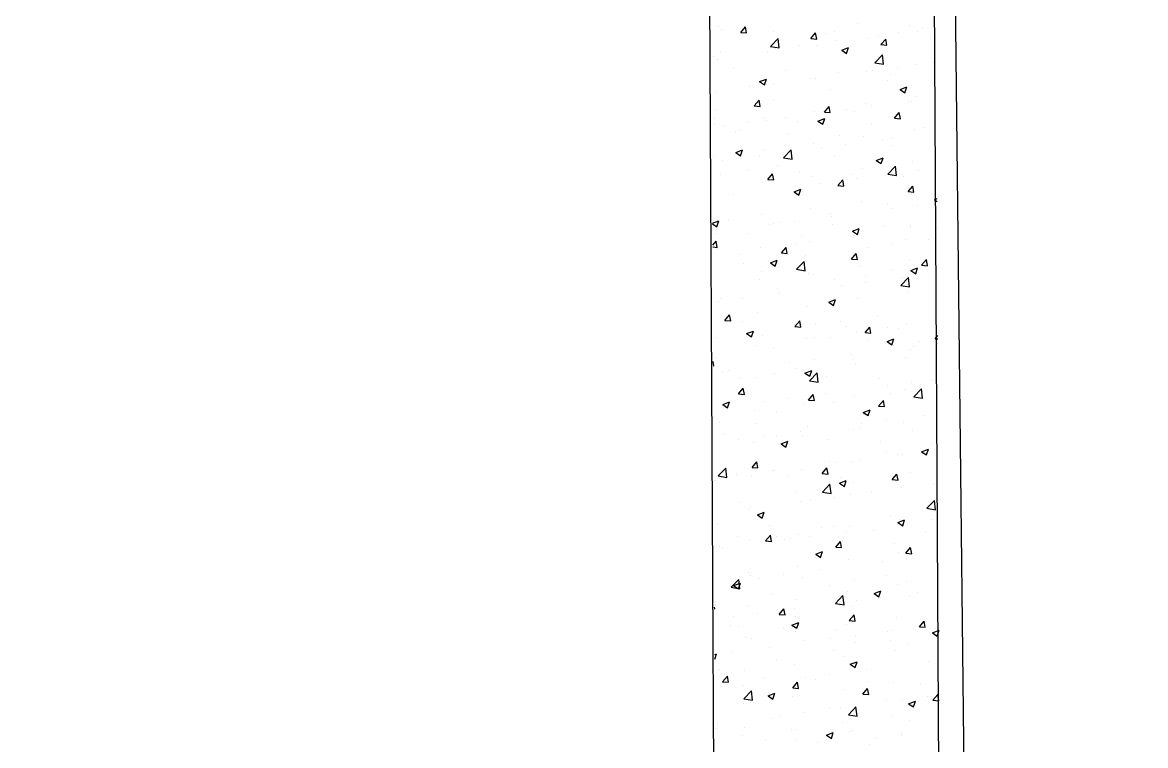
# Model space of a CAD drawing. Header units: millimetres. Extents: x 331487 to 517269, y 198509 to 399936.
# Drawn here: x 448285 to 449434, y 315819 to 316558 of the extents above; entities that cross this region are included whole.
import ezdxf

# ---------------------------------------------------------------- set-up
doc = ezdxf.new("R2010")
doc.units = ezdxf.units.MM
doc.header["$MEASUREMENT"] = 0
doc.layers.add('9th_plot boundry', color=1, linetype='Continuous')
doc.layers.add('COLUMN', color=6, linetype='Continuous')

msp = doc.modelspace()

# ---------------------------------------------------------------- linework, layer by layer
at = {"layer": '9th_plot boundry'}
msp.add_line((449434.4, 299006.3), (448946.6, 343103.6), dxfattribs=at)
msp.add_lwpolyline([(448946.6, 343103.6), (414422.2, 340817.1, 0.386106), (408845.6, 334960.7), (408845.6, 299960.7), (449434.4, 299006.3)], format="xyb", close=True, dxfattribs=at)
at = {"layer": 'COLUMN'}
for p, q in [((448972.9, 319477.3), (449064.3, 302244.5)), ((449202.9, 319478.5), (449294.4, 302239))]:
    msp.add_line(p, q, dxfattribs=at)
at = {"layer": 'COLUMN', "color": 2, "linetype": 'Continuous'}
for p, q in [((449139.7, 316557.9), (449139.7, 316557.9)), ((449193, 316555.6), (449193, 316555.6)), ((448997.3, 316554.2), (448997.3, 316554.2)), ((449000.6, 316551.2), (449000.6, 316551.2)), ((449020.2, 316548.3), (449025.1, 316554.1)), ((449020.2, 316548.3), (449026.2, 316547.8)), ((449026.2, 316547.8), (449025.1, 316554.1)), ((449054, 316548.9), (449054, 316548.9)), ((449092, 316542.1), (449096.8, 316547.8)), ((449097.9, 316541.5), (449096.8, 316547.8)), ((449107.4, 316546.7), (449107.4, 316546.7)), ((449116.3, 316549.1), (449116.3, 316549.1)), ((449160.7, 316544.4), (449160.7, 316544.4)), ((449181.3, 316548.6), (449181.3, 316548.6)), ((449201.2, 316548.9), (449201.2, 316548.9)), ((449206.4, 316551.9), (449206.4, 316551.9)), ((449050.7, 316533.8), (449058.5, 316541.9)), ((449050.7, 316533.8), (449059.6, 316532.5)), ((449055.3, 316532), (449055.3, 316532)), ((449058, 316539.1), (449058, 316539.1)), ((449059.6, 316532.5), (449058.5, 316541.9)), ((449080.3, 316535.3), (449080.3, 316535.3)), ((449092, 316542.1), (449097.9, 316541.5)), ((449097.9, 316534.4), (449097.9, 316534.4)), ((449118.2, 316540.3), (449118.2, 316540.3)), ((449123.5, 316530.2), (449130.5, 316532.8)), ((449128.4, 316526.8), (449130.5, 316532.8)), ((449149.9, 316541.9), (449149.9, 316541.9)), ((449163.7, 316535.8), (449168.5, 316541.5)), ((449163.7, 316535.8), (449169.7, 316535.3)), ((449169.7, 316535.3), (449168.5, 316541.5)), ((449214.1, 316542.2), (449214.1, 316542.2)), ((448992.1, 316523.7), (448992.1, 316523.7)), ((448996.1, 316521), (448996.1, 316521)), ((448999.7, 316529.1), (448999.7, 316529.1)), ((449047.4, 316528), (449047.4, 316528)), ((449123.5, 316530.2), (449128.5, 316526.8)), ((449157.4, 316517.3), (449165.2, 316525.4)), ((449166.3, 316515.9), (449165.2, 316525.4)), ((449013, 316511.5), (449013, 316511.5)), ((449066.4, 316509.3), (449066.4, 316509.3)), ((449148.7, 316508.6), (449148.7, 316508.6)), ((449155, 316509.1), (449155, 316509.1)), ((449157.4, 316517.3), (449166.3, 316515.9)), ((449180.1, 316512.4), (449180.1, 316512.4)), ((449200, 316515.7), (449200, 316515.7)), ((449217.9, 316517.4), (449217.9, 316517.4)), ((449039.5, 316497.9), (449046.5, 316500.6)), ((449039.5, 316497.9), (449044.4, 316494.6)), ((449044.4, 316494.5), (449046.5, 316500.6)), ((449091.9, 316500.8), (449091.9, 316500.8)), ((449096.7, 316501.1), (449096.7, 316501.1)), ((449119.8, 316507), (449119.8, 316507)), ((449170.5, 316499.5), (449170.5, 316499.5)), ((449173.1, 316504.8), (449173.1, 316504.8)), ((448994.9, 316487.7), (448994.9, 316487.7)), ((449029, 316492.5), (449029, 316492.5)), ((449046.2, 316494.7), (449046.2, 316494.7)), ((449054, 316495.8), (449054, 316495.8)), ((449112.2, 316489.5), (449112.2, 316489.5)), ((449183.2, 316489.9), (449190.2, 316492.6)), ((449183.2, 316489.9), (449188.1, 316486.5)), ((449188.1, 316486.5), (449190.2, 316492.6)), ((449034.1, 316473.1), (449038.9, 316478.9)), ((449040.1, 316472.6), (449038.9, 316478.9)), ((449053.9, 316479.4), (449053.9, 316479.4)), ((449147.4, 316475.3), (449147.4, 316475.3)), ((449191.6, 316478), (449191.6, 316478)), ((449194.5, 316477.5), (449194.5, 316477.5)), ((449198.8, 316482.4), (449198.8, 316482.4)), ((448995.6, 316469.4), (448995.6, 316469.4)), ((449034.1, 316473.1), (449040.1, 316472.6)), ((449095.5, 316467.8), (449095.5, 316467.8)), ((449105.8, 316466.8), (449110.7, 316472.6)), ((449105.8, 316466.8), (449111.8, 316466.3)), ((449111.8, 316466.3), (449110.7, 316472.6)), ((449128.7, 316469.7), (449128.7, 316469.7)), ((449136.2, 316467.5), (449136.2, 316467.5)), ((449153.8, 316473), (449153.8, 316473)), ((449177.6, 316460.6), (449182.4, 316466.3)), ((449183.5, 316460), (449182.4, 316466.3)), ((448993.5, 316460.4), (448993.5, 316460.4)), ((448993.6, 316454.4), (448993.6, 316454.4)), ((449002.7, 316453.1), (449002.7, 316453.1)), ((449027.7, 316456.4), (449027.7, 316456.4)), ((449045, 316461.4), (449045, 316461.4)), ((449046.9, 316458.2), (449046.9, 316458.2)), ((449065.6, 316461.4), (449065.6, 316461.4)), ((449077.8, 316457.5), (449077.8, 316457.5)), ((449099.1, 316457.6), (449106.1, 316460.3)), ((449099.1, 316457.6), (449104.1, 316454.3)), ((449100.3, 316455.9), (449100.3, 316455.9)), ((449104.1, 316454.3), (449106.1, 316460.3)), ((449153.7, 316453.7), (449153.7, 316453.7)), ((449177.6, 316460.6), (449183.5, 316460)), ((449207.1, 316451.4), (449207.1, 316451.4)), ((449014.6, 316447), (449014.6, 316447)), ((449019.5, 316447.5), (449019.5, 316447.5)), ((449068, 316444.7), (449068, 316444.7)), ((449121.4, 316442.5), (449121.4, 316442.5)), ((449146.2, 316442), (449146.2, 316442)), ((449174.8, 316440.2), (449174.8, 316440.2)), ((449197.6, 316449.1), (449197.6, 316449.1)), ((449015.1, 316425.4), (449022.1, 316428.1)), ((449020.1, 316422), (449022.1, 316428.1)), ((449043.8, 316428.1), (449043.8, 316428.1)), ((449094.3, 316434.5), (449094.3, 316434.5)), ((449102.4, 316430.2), (449102.4, 316430.2)), ((449127.5, 316433.5), (449127.5, 316433.5)), ((449165.3, 316438.5), (449165.3, 316438.5)), ((449174.4, 316432.5), (449174.4, 316432.5)), ((448992.4, 316421.1), (448992.4, 316421.1)), ((449001.4, 316416.9), (449001.4, 316416.9)), ((449015.1, 316425.4), (449020.1, 316422)), ((449039.3, 316421.9), (449039.3, 316421.9)), ((449064, 316419.9), (449071.8, 316428)), ((449064, 316419.9), (449072.9, 316418.5)), ((449072.9, 316418.5), (449071.8, 316428)), ((449116, 316422.5), (449116, 316422.5)), ((449158.8, 316417.4), (449165.8, 316420.1)), ((449158.8, 316417.4), (449163.8, 316414)), ((449163.8, 316414), (449165.8, 316420.1)), ((449027, 316407.3), (449027, 316407.3)), ((449057.7, 316412.5), (449057.7, 316412.5)), ((449080.4, 316405.1), (449080.4, 316405.1)), ((449145, 316408.7), (449145, 316408.7)), ((449170.7, 316403.3), (449178.5, 316411.4)), ((449179.6, 316401.9), (449178.5, 316411.4)), ((449196.3, 316415.8), (449196.3, 316415.8)), ((449202.2, 316407.4), (449202.2, 316407.4)), ((448999.4, 316402.5), (448999.4, 316402.5)), ((449042.6, 316394.8), (449042.6, 316394.8)), ((449048, 316397.9), (449052.8, 316403.6)), ((449048, 316397.9), (449054, 316397.4)), ((449054, 316397.4), (449052.8, 316403.6)), ((449093.1, 316401.2), (449093.1, 316401.2)), ((449101.2, 316394.1), (449101.2, 316394.1)), ((449119.7, 316391.6), (449124.5, 316397.4)), ((449125.7, 316391.1), (449124.5, 316397.4)), ((449133.8, 316402.8), (449133.8, 316402.8)), ((449139, 316399.1), (449139, 316399.1)), ((449170.7, 316403.3), (449179.6, 316401.9)), ((449187.2, 316400.6), (449187.2, 316400.6)), ((449013, 316382.5), (449013, 316382.5)), ((449074.8, 316385.1), (449081.8, 316387.8)), ((449074.8, 316385.1), (449079.8, 316381.8)), ((449076.1, 316390.8), (449076.1, 316390.8)), ((449079.8, 316381.8), (449081.8, 316387.8)), ((449119.7, 316391.6), (449125.7, 316391.1)), ((449191.4, 316385.4), (449196.3, 316391.1)), ((449191.4, 316385.4), (449197.4, 316384.8)), ((449195.1, 316382.5), (449195.1, 316382.5)), ((449197.4, 316384.8), (449196.3, 316391.1)), ((449143.8, 316375.5), (449143.8, 316375.5)), ((449170.2, 316372.8), (449170.2, 316372.8)), ((449200.9, 316371.3), (449200.9, 316371.3)), ((449218.5, 316377.1), (449221.3, 316378.2)), ((449218.5, 316377.1), (449221.3, 316375.3)), ((449041.3, 316361.6), (449041.3, 316361.6)), ((449091.9, 316368), (449091.9, 316368)), ((449111.9, 316362.8), (449111.9, 316362.8)), ((449112.7, 316359.6), (449112.7, 316359.6)), ((449175.9, 316368), (449175.9, 316368)), ((448991.4, 316353.1), (448997.8, 316355.6)), ((448991.4, 316352.5), (448995.8, 316349.5)), ((448995.8, 316349.5), (448997.8, 316355.6)), ((449007.5, 316356.2), (449007.5, 316356.2)), ((449049.8, 316351.4), (449049.8, 316351.4)), ((449053.6, 316352.8), (449053.6, 316352.8)), ((449060.9, 316354), (449060.9, 316354)), ((449074.8, 316354.7), (449074.8, 316354.7)), ((449114.3, 316351.7), (449114.3, 316351.7)), ((449167.7, 316349.5), (449167.7, 316349.5)), ((449193.9, 316349.2), (449193.9, 316349.2)), ((449194.2, 316350.9), (449194.2, 316350.9)), ((448995.3, 316342.8), (448995.3, 316342.8)), ((449028.6, 316342.8), (449028.6, 316342.8)), ((449082, 316340.6), (449082, 316340.6)), ((449134.5, 316344.9), (449141.5, 316347.6)), ((449134.5, 316344.9), (449139.5, 316341.5)), ((449135.4, 316338.3), (449135.4, 316338.3)), ((449135.9, 316340.9), (449135.9, 316340.9)), ((449139.5, 316341.5), (449141.5, 316347.6)), ((449142.6, 316342.2), (449142.6, 316342.2)), ((449212.5, 316336.8), (449212.5, 316336.8)), ((449221.1, 316347.2), (449221.1, 316347.2)), ((448991.5, 316330.6), (448995, 316334.7)), ((448991.5, 316328.8), (448996.1, 316328.4)), ((448996.1, 316328.4), (448995, 316334.7)), ((449040.1, 316328.3), (449040.1, 316328.3)), ((449061.9, 316322.7), (449066.7, 316328.4)), ((449067.8, 316322.2), (449066.7, 316328.4)), ((449077.5, 316330.9), (449077.5, 316330.9)), ((449090.6, 316334.7), (449090.6, 316334.7)), ((449149.6, 316328.5), (449149.6, 316328.5)), ((449174.6, 316331.8), (449174.6, 316331.8)), ((449188.8, 316336), (449188.8, 316336)), ((449019.2, 316320.9), (449019.2, 316320.9)), ((449048.5, 316315.2), (449048.5, 316315.2)), ((449050.5, 316312.6), (449057.5, 316315.3)), ((449055.5, 316309.3), (449057.5, 316315.3)), ((449061.9, 316322.7), (449067.8, 316322.2)), ((449077.2, 316305.9), (449085, 316314)), ((449086.1, 316304.5), (449085, 316314)), ((449086.4, 316320.2), (449086.4, 316320.2)), ((449133.6, 316316.4), (449138.4, 316322.2)), ((449133.6, 316316.4), (449139.6, 316315.9)), ((449139.6, 316315.9), (449138.4, 316322.1)), ((449192.7, 316315.9), (449192.7, 316315.9)), ((449205.3, 316310.1), (449210.1, 316315.9)), ((449211.3, 316309.6), (449210.1, 316315.9)), ((449023.5, 316311.9), (449023.5, 316311.9)), ((449041, 316303.2), (449041, 316303.2)), ((449050.5, 316312.6), (449055.5, 316309.3)), ((449077.2, 316305.9), (449086.1, 316304.5)), ((449141.4, 316308.9), (449141.4, 316308.9)), ((449174.1, 316305.9), (449174.1, 316305.9)), ((449194.2, 316304.6), (449201.2, 316307.3)), ((449194.2, 316304.6), (449199.2, 316301.3)), ((449199.2, 316301.2), (449201.2, 316307.3)), ((449205.3, 316310.1), (449211.3, 316309.6)), ((449038.9, 316295), (449038.9, 316295)), ((449089.4, 316301.4), (449089.4, 316301.4)), ((449094.4, 316300.9), (449094.4, 316300.9)), ((449115.7, 316295.9), (449115.7, 316295.9)), ((449147.8, 316298.6), (449147.8, 316298.6)), ((449148.3, 316292.4), (449148.3, 316292.4)), ((449184, 316289.3), (449191.7, 316297.5)), ((449186.2, 316297.4), (449186.2, 316297.4)), ((449192.8, 316288), (449191.7, 316297.5)), ((449201.2, 316296.4), (449201.2, 316296.4)), ((449057.4, 316285.9), (449057.4, 316285.9)), ((449060.1, 316280.8), (449060.1, 316280.8)), ((449123.3, 316289.1), (449123.3, 316289.1)), ((449184, 316289.3), (449192.8, 316288)), ((449191.5, 316282.6), (449191.5, 316282.6)), ((448997.2, 316272.5), (448997.2, 316272.5)), ((448999.1, 316275.8), (448999.1, 316275.8)), ((449022.2, 316275.8), (449022.2, 316275.8)), ((449088.2, 316268.1), (449088.2, 316268.1)), ((449110.2, 316272.4), (449117.2, 316275)), ((449110.2, 316272.4), (449115.1, 316269)), ((449115.1, 316269), (449117.2, 316275)), ((449140.1, 316275.6), (449140.1, 316275.6)), ((449004, 316253.7), (449008.8, 316259.5)), ((449010, 316253.2), (449008.8, 316259.5)), ((449037.7, 316261.7), (449037.7, 316261.7)), ((449159.9, 316257.9), (449159.9, 316257.9)), ((449004, 316253.7), (449010, 316253.2)), ((449021.6, 316252.1), (449021.6, 316252.1)), ((449074.9, 316249.8), (449074.9, 316249.8)), ((449075.7, 316247.5), (449080.6, 316253.2)), ((449075.7, 316247.5), (449081.7, 316246.9)), ((449081.7, 316246.9), (449080.6, 316253.2)), ((449097, 316249.6), (449097, 316249.6)), ((449122, 316252.9), (449122, 316252.9)), ((449128.3, 316247.5), (449128.3, 316247.5)), ((449147.5, 316241.2), (449152.3, 316246.9)), ((449153.4, 316240.7), (449152.3, 316246.9)), ((449169.9, 316246.2), (449169.9, 316246.2)), ((449181.7, 316245.3), (449181.7, 316245.3)), ((449190.3, 316249.3), (449190.3, 316249.3)), ((448995.9, 316236.3), (448995.9, 316236.3)), ((449026.2, 316240.1), (449033.2, 316242.8)), ((449026.2, 316240.1), (449031.1, 316236.7)), ((449031.1, 316236.7), (449033.2, 316242.8)), ((449033.8, 316241.3), (449033.8, 316241.3)), ((449042.6, 316238.6), (449042.6, 316238.6)), ((449087, 316234.8), (449087, 316234.8)), ((449096, 316236.4), (449096, 316236.4)), ((449111.6, 316236.2), (449111.6, 316236.2)), ((449138.9, 316242.3), (449138.9, 316242.3)), ((449147.5, 316241.2), (449153.4, 316240.7)), ((449149.4, 316234.1), (449149.4, 316234.1)), ((449169.9, 316232.1), (449176.9, 316234.8)), ((449174.8, 316228.7), (449176.9, 316234.8)), ((449219.2, 316234.9), (449222, 316238.3)), ((449219.2, 316234.9), (449222, 316234.7)), ((449036.5, 316228.4), (449036.5, 316228.4)), ((449053.3, 316226.2), (449053.3, 316226.2)), ((449169.9, 316232.1), (449174.8, 316228.7)), ((449193.9, 316224.3), (449193.9, 316224.3)), ((449196.7, 316226.8), (449196.7, 316226.8)), ((449202.8, 316231.9), (449202.8, 316231.9)), ((449221.7, 316230.1), (449221.7, 316230.1)), ((448992.7, 316207.1), (448992.1, 316211.6)), ((448995, 316216.2), (448995, 316216.2)), ((449070.6, 316210.2), (449070.6, 316210.2)), ((449095.7, 316213.5), (449095.7, 316213.5)), ((449133.6, 316218.5), (449133.6, 316218.5)), ((449135.6, 316214.2), (449135.6, 316214.2)), ((449189.1, 316216), (449189.1, 316216)), ((448992.2, 316207.2), (448992.7, 316207.1)), ((449001.7, 316201.2), (449001.7, 316201.2)), ((449007.5, 316201.9), (449007.5, 316201.9)), ((449055, 316199), (449055, 316199)), ((449077.3, 316204.2), (449077.3, 316204.2)), ((449085.8, 316199.8), (449092.8, 316202.5)), ((449085.8, 316201.5), (449085.8, 316201.5)), ((449085.8, 316199.8), (449090.8, 316196.5)), ((449090.5, 316191.9), (449098.3, 316200.1)), ((449090.8, 316196.5), (449092.8, 316202.5)), ((449099.4, 316190.6), (449098.3, 316200.1)), ((449137.7, 316209), (449137.7, 316209)), ((449018.9, 316194.2), (449018.9, 316194.2)), ((449035.3, 316195.1), (449035.3, 316195.1)), ((449090.5, 316191.9), (449099.4, 316190.6)), ((449108.4, 316196.7), (449108.4, 316196.7)), ((449161.8, 316194.5), (449161.8, 316194.5)), ((449170.4, 316187.3), (449170.4, 316187.3)), ((449195.4, 316190.6), (449195.4, 316190.6)), ((449215.2, 316192.2), (449215.2, 316192.2)), ((449017.9, 316178.5), (449022.7, 316184.3)), ((449017.9, 316178.5), (449023.9, 316178)), ((449023.9, 316178), (449022.7, 316184.3)), ((449089.6, 316172.2), (449094.4, 316178)), ((449095.6, 316171.7), (449094.4, 316178)), ((449107.2, 316179), (449107.2, 316179)), ((449136.5, 316175.7), (449136.5, 316175.7)), ((449173.8, 316179.2), (449173.8, 316179.2)), ((449187.8, 316182.8), (449187.8, 316182.8)), ((449197.2, 316175.4), (449205, 316183.5)), ((449197.2, 316175.4), (449206.1, 316174)), ((449206.1, 316174), (449205, 316183.5)), ((449001.8, 316167.6), (449008.8, 316170.3)), ((449001.8, 316167.6), (449006.8, 316164.2)), ((449006.8, 316164.2), (449008.8, 316170.3)), ((449044.3, 316170.8), (449044.3, 316170.8)), ((449069.4, 316174), (449069.4, 316174)), ((449084.6, 316168.2), (449084.6, 316168.2)), ((449089.6, 316172.2), (449095.6, 316171.7)), ((449115.4, 316169.2), (449115.4, 316169.2)), ((449161.3, 316166), (449166.2, 316171.7)), ((449161.3, 316166), (449167.3, 316165.4)), ((449167.3, 316165.4), (449166.2, 316171.7)), ((449034, 316161.8), (449034, 316161.8)), ((449057.1, 316159.2), (449057.1, 316159.2)), ((449145.5, 316159.6), (449152.5, 316162.3)), ((449145.5, 316159.6), (449150.5, 316156.2)), ((449150.5, 316156.2), (449152.5, 316162.3)), ((449207, 316156.2), (449207, 316156.2)), ((448998.8, 316149.2), (448998.8, 316149.2)), ((449035.6, 316147.9), (449035.6, 316147.9)), ((449088.9, 316145.6), (449088.9, 316145.6)), ((449135.3, 316142.4), (449135.3, 316142.4)), ((449142.3, 316143.4), (449142.3, 316143.4)), ((449144.1, 316147.9), (449144.1, 316147.9)), ((449169.1, 316151.2), (449169.1, 316151.2)), ((449186.6, 316149.5), (449186.6, 316149.5)), ((449195.7, 316141.1), (449195.7, 316141.1)), ((449003.3, 316136.7), (449003.3, 316136.7)), ((449018, 316131.3), (449018, 316131.3)), ((449043.1, 316134.6), (449043.1, 316134.6)), ((449056.6, 316134.4), (449056.6, 316134.4)), ((449061.5, 316127.3), (449068.5, 316130)), ((449066.5, 316124), (449068.5, 316130)), ((449080.9, 316139.6), (449080.9, 316139.6)), ((449083.3, 316134.9), (449083.3, 316134.9)), ((449110, 316132.2), (449110, 316132.2)), ((449163.4, 316129.9), (449163.4, 316129.9)), ((449032.8, 316128.5), (449032.8, 316128.5)), ((449061.5, 316127.3), (449066.5, 316124)), ((449169.6, 316119.6), (449169.6, 316119.6)), ((449205.2, 316119.3), (449212.2, 316122)), ((449205.2, 316119.3), (449210.2, 316116)), ((449210.2, 316116), (449212.2, 316122)), ((449216.8, 316127.7), (449216.8, 316127.7)), ((449031.8, 316103.3), (449036.6, 316109)), ((449037.7, 316102.8), (449036.6, 316109)), ((449111.3, 316109.6), (449111.3, 316109.6)), ((449117.8, 316108.5), (449117.8, 316108.5)), ((449134.1, 316109.1), (449134.1, 316109.1)), ((449142.8, 316111.8), (449142.8, 316111.8)), ((449180.7, 316116.7), (449180.7, 316116.7)), ((449185.4, 316116.2), (449185.4, 316116.2)), ((448997, 316094.5), (449004.8, 316102.6)), ((449005.9, 316093.1), (449004.8, 316102.6)), ((449015.7, 316097), (449015.7, 316097)), ((449016.8, 316095.2), (449016.8, 316095.2)), ((449031.6, 316095.2), (449031.6, 316095.2)), ((449031.8, 316103.3), (449037.7, 316102.8)), ((449053, 316099.6), (449053, 316099.6)), ((449054.6, 316100.2), (449054.6, 316100.2)), ((449082.1, 316101.6), (449082.1, 316101.6)), ((449103.5, 316097), (449108.3, 316102.8)), ((449103.5, 316097), (449109.5, 316096.5)), ((449109.5, 316096.5), (449108.3, 316102.8)), ((449175.2, 316090.8), (449180, 316096.5)), ((449181.2, 316090.2), (449180, 316096.5)), ((449193.6, 316097.6), (449193.6, 316097.6)), ((448994.7, 316089.6), (448994.7, 316089.6)), ((448997, 316094.5), (449005.9, 316093.1)), ((449069.1, 316094.8), (449069.1, 316094.8)), ((449103.7, 316078), (449111.5, 316086.1)), ((449112.6, 316076.6), (449111.5, 316086.1)), ((449121.2, 316087.1), (449128.2, 316089.7)), ((449121.2, 316087.1), (449126.2, 316083.7)), ((449122.4, 316092.5), (449122.4, 316092.5)), ((449126.2, 316083.7), (449128.2, 316089.7)), ((449135.3, 316087.6), (449135.3, 316087.6)), ((449175.2, 316090.8), (449181.2, 316090.2)), ((449175.8, 316090.3), (449175.8, 316090.3)), ((449217.5, 316085.6), (449217.5, 316085.6)), ((449077, 316077.6), (449077, 316077.6)), ((449103.7, 316078), (449112.6, 316076.6)), ((449116.5, 316072.3), (449116.5, 316072.3)), ((449132.8, 316075.8), (449132.8, 316075.8)), ((449154.4, 316077.3), (449154.4, 316077.3)), ((449184.2, 316082.9), (449184.2, 316082.9)), ((449018.6, 316067.6), (449018.6, 316067.6)), ((449028.3, 316060.7), (449028.3, 316060.7)), ((449030.4, 316061.9), (449030.4, 316061.9)), ((449080.9, 316068.3), (449080.9, 316068.3)), ((449091.5, 316069), (449091.5, 316069)), ((449210.5, 316061.4), (449218.3, 316069.5)), ((449210.5, 316061.4), (449219.4, 316060)), ((449219.4, 316060), (449218.3, 316069.5)), ((449037.2, 316054.8), (449044.2, 316057.5)), ((449037.2, 316054.8), (449042.2, 316051.5)), ((449042.2, 316051.5), (449044.2, 316057.5)), ((449173.5, 316052.6), (449173.5, 316052.6)), ((449180.9, 316046.8), (449187.9, 316049.5)), ((449183, 316049.6), (449183, 316049.6)), ((449185.9, 316043.4), (449187.9, 316049.5)), ((449216.3, 316049.5), (449216.3, 316049.5)), ((448996.2, 316045.9), (448996.2, 316045.9)), ((449049.6, 316043.7), (449049.6, 316043.7)), ((449103, 316041.4), (449103, 316041.4)), ((449115.1, 316042.6), (449115.1, 316042.6)), ((449128.1, 316037.9), (449128.1, 316037.9)), ((449131.6, 316042.6), (449131.6, 316042.6)), ((449156.3, 316039.2), (449156.3, 316039.2)), ((449180.9, 316046.8), (449185.9, 316043.4)), ((449191.2, 316046.2), (449191.2, 316046.2)), ((449017.3, 316032.5), (449017.3, 316032.5)), ((449029.2, 316028.7), (449029.2, 316028.7)), ((449045.6, 316028.1), (449050.5, 316033.8)), ((449045.6, 316028.1), (449051.6, 316027.6)), ((449051.6, 316027.6), (449050.5, 316033.8)), ((449056.8, 316032.6), (449056.8, 316032.6)), ((449065.2, 316029.6), (449065.2, 316029.6)), ((449070.7, 316030.3), (449070.7, 316030.3)), ((449079.7, 316035.1), (449079.7, 316035.1)), ((449090.2, 316032.9), (449090.2, 316032.9)), ((449117.4, 316021.8), (449122.2, 316027.6)), ((449123.3, 316021.3), (449122.2, 316027.5)), ((449124, 316028), (449124, 316028)), ((449209.7, 316036.9), (449209.7, 316036.9)), ((448998.5, 316022.6), (448998.5, 316022.6)), ((449002, 316021.3), (449002, 316021.3)), ((449096.9, 316014.5), (449103.9, 316017.2)), ((449096.9, 316014.5), (449101.8, 316011.2)), ((449101.8, 316011.2), (449103.9, 316017.2)), ((449117.4, 316021.8), (449123.3, 316021.3)), ((449177.4, 316025.7), (449177.4, 316025.7)), ((449181.8, 316016.3), (449181.8, 316016.3)), ((449189.1, 316015.5), (449193.9, 316021.3)), ((449189.1, 316015.5), (449195.1, 316015)), ((449195.1, 316015), (449193.9, 316021.3)), ((449130.4, 316009.3), (449130.4, 316009.3)), ((449164.9, 316006.7), (449164.9, 316006.7)), ((449190, 316010), (449190, 316010)), ((449028, 315995.4), (449028, 315995.4)), ((449029.7, 315992.9), (449029.7, 315992.9)), ((449063.9, 315993.4), (449063.9, 315993.4)), ((449078.5, 316001.8), (449078.5, 316001.8)), ((449101.8, 315998.4), (449101.8, 315998.4)), ((449169.3, 315993), (449169.3, 315993)), ((449010.3, 315980.6), (449018.1, 315988.7)), ((449010.3, 315980.6), (449019.2, 315979.2)), ((449012.8, 315982.3), (449019.8, 315985)), ((449012.8, 315982.3), (449017.8, 315978.9)), ((449017.8, 315978.9), (449019.8, 315985)), ((449019.2, 315979.2), (449018.1, 315988.7)), ((449038.9, 315990.1), (449038.9, 315990.1)), ((449083.1, 315990.6), (449083.1, 315990.6)), ((449111, 315982.9), (449111, 315982.9)), ((449136.4, 315988.3), (449136.4, 315988.3)), ((449180.5, 315983), (449180.5, 315983)), ((449189.8, 315986.1), (449189.8, 315986.1)), ((449052.7, 315972.9), (449052.7, 315972.9)), ((449077.3, 315968.5), (449077.3, 315968.5)), ((449117, 315964), (449124.8, 315972.1)), ((449125.9, 315962.6), (449124.8, 315972.1)), ((449129.2, 315976), (449129.2, 315976)), ((449156.6, 315974.3), (449163.6, 315977)), ((449156.6, 315974.3), (449161.5, 315970.9)), ((449161.5, 315970.9), (449163.6, 315977)), ((449163.7, 315970.6), (449163.7, 315970.6)), ((449193.3, 315971), (449193.3, 315971)), ((449201.5, 315975.6), (449201.5, 315975.6)), ((448993.8, 315958.6), (448993.4, 315960.4)), ((448993.4, 315958.6), (448993.8, 315958.6)), ((448994.4, 315962.9), (448994.4, 315962.9)), ((449026.7, 315962.1), (449026.7, 315962.1)), ((449059.5, 315952.9), (449064.3, 315958.6)), ((449065.5, 315952.3), (449064.3, 315958.6)), ((449075.5, 315959), (449075.5, 315959)), ((449117, 315964), (449125.9, 315962.6)), ((449135, 315961), (449135, 315961)), ((449138.6, 315967.3), (449138.6, 315967.3)), ((449012.6, 315950.7), (449012.6, 315950.7)), ((449037.6, 315954), (449037.6, 315954)), ((449059.5, 315952.9), (449065.5, 315952.3)), ((449076.7, 315951), (449076.7, 315951)), ((449131.2, 315946.6), (449136.1, 315952.3)), ((449131.2, 315946.6), (449137.2, 315946.1)), ((449137.2, 315946.1), (449136.1, 315952.3)), ((449179.3, 315949.7), (449179.3, 315949.7)), ((449203, 315940.3), (449207.8, 315946.1)), ((449208.9, 315939.8), (449207.8, 315946.1)), ((449010.2, 315941.8), (449010.2, 315941.8)), ((449018.3, 315941), (449018.3, 315941)), ((449063.6, 315939.5), (449063.6, 315939.5)), ((449072.5, 315942), (449079.5, 315944.7)), ((449072.5, 315942), (449077.5, 315938.7)), ((449076, 315935.2), (449076, 315935.2)), ((449077.5, 315938.7), (449079.5, 315944.7)), ((449117, 315937.2), (449117, 315937.2)), ((449128, 315942.7), (449128, 315942.7)), ((449170.4, 315935), (449170.4, 315935)), ((449175.2, 315936.1), (449175.2, 315936.1)), ((449203, 315940.3), (449208.9, 315939.8)), ((449216.3, 315934), (449223.3, 315936.7)), ((449216.3, 315934), (449221.2, 315930.7)), ((449221.2, 315930.7), (449223.2, 315936.7)), ((449025.5, 315928.8), (449025.5, 315928.8)), ((449031.3, 315928.3), (449031.3, 315928.3)), ((449084.7, 315926.1), (449084.7, 315926.1)), ((449112.3, 315927.9), (449112.3, 315927.9)), ((449137.3, 315931.2), (449137.3, 315931.2)), ((449138.1, 315923.8), (449138.1, 315923.8)), ((449173.2, 315926), (449173.2, 315926)), ((448993.7, 315911.8), (448995.5, 315912.5)), ((448993.7, 315907.1), (448995.5, 315912.5)), ((449011.3, 315914.6), (449011.3, 315914.6)), ((449049.2, 315919.5), (449049.2, 315919.5)), ((449114.9, 315916), (449114.9, 315916)), ((449178.1, 315916.4), (449178.1, 315916.4)), ((449191.4, 315921.6), (449191.4, 315921.6)), ((449056.5, 315906), (449056.5, 315906)), ((449074.8, 315901.9), (449074.8, 315901.9)), ((449126.8, 315909.4), (449126.8, 315909.4)), ((449132.2, 315901.8), (449139.2, 315904.5)), ((449132.2, 315901.8), (449137.2, 315898.4)), ((449137.2, 315898.4), (449139.2, 315904.5)), ((449212.1, 315905), (449212.1, 315905)), ((448998.2, 315896), (448998.2, 315896)), ((449001.7, 315883.9), (449006.5, 315889.7)), ((449007.6, 315883.4), (449006.5, 315889.7)), ((449024.3, 315895.5), (449024.3, 315895.5)), ((449043.7, 315888.7), (449043.7, 315888.7)), ((449086, 315888.4), (449086, 315888.4)), ((449111, 315891.7), (449111, 315891.7)), ((449148.9, 315896.7), (449148.9, 315896.7)), ((449001.7, 315883.9), (449007.6, 315883.4)), ((449022.9, 315880.1), (449022.9, 315880.1)), ((449073.4, 315877.6), (449078.2, 315883.4)), ((449073.4, 315877.6), (449079.4, 315877.1)), ((449079.4, 315877.1), (449078.2, 315883.4)), ((449097.1, 315886.4), (449097.1, 315886.4)), ((449145.1, 315871.4), (449149.9, 315877.1)), ((449151.1, 315870.8), (449149.9, 315877.1)), ((449150.5, 315884.2), (449150.5, 315884.2)), ((449176.9, 315883.2), (449176.9, 315883.2)), ((449203.8, 315881.9), (449203.8, 315881.9)), ((449023.5, 315866.6), (449031.3, 315874.7)), ((449023.5, 315866.6), (449032.4, 315865.2)), ((449032.4, 315865.2), (449031.3, 315874.7)), ((449048.2, 315869.5), (449055.2, 315872.2)), ((449048.2, 315869.5), (449053.2, 315866.2)), ((449053.2, 315866.2), (449055.2, 315872.2)), ((449073.6, 315868.6), (449073.6, 315868.6)), ((449125.6, 315876.1), (449125.6, 315876.1)), ((449145.1, 315871.4), (449151.1, 315870.8)), ((449169, 315866.3), (449169, 315866.3)), ((449185.8, 315865.6), (449185.8, 315865.6)), ((449210.8, 315868.9), (449210.8, 315868.9)), ((449216.8, 315865.1), (449221.7, 315870.8)), ((449216.8, 315865.1), (449222.8, 315864.6)), ((449222.8, 315864.6), (449221.7, 315870.8)), ((449023.1, 315862.2), (449023.1, 315862.2)), ((449110.7, 315856.3), (449110.7, 315856.3)), ((449122.6, 315857.3), (449122.6, 315857.3)), ((449130.3, 315850), (449138, 315858.2)), ((449139.2, 315848.7), (449138, 315858.2)), ((449191.9, 315861.5), (449198.9, 315864.2)), ((449191.9, 315861.5), (449196.9, 315858.2)), ((449196.9, 315858.2), (449198.9, 315864.2)), ((449052.4, 315846.3), (449052.4, 315846.3)), ((449059.7, 315849), (449059.7, 315849)), ((449084.7, 315852.3), (449084.7, 315852.3)), ((449124.3, 315842.8), (449124.3, 315842.8)), ((449130.3, 315850), (449139.2, 315848.7)), ((449175.7, 315849.9), (449175.7, 315849.9)), ((449193, 315844.4), (449193, 315844.4)), ((448994.1, 315836.3), (448994.1, 315836.3)), ((448996.5, 315840.7), (448996.5, 315840.7)), ((449024.2, 315837.6), (449024.2, 315837.6)), ((449072.4, 315835.3), (449072.4, 315835.3)), ((449077.6, 315835.3), (449077.6, 315835.3)), ((449107.9, 315829.3), (449114.9, 315831.9)), ((449112.9, 315825.9), (449114.9, 315831.9)), ((449131, 315833.1), (449131, 315833.1)), ((449134.7, 315834.4), (449134.7, 315834.4)), ((449184.4, 315830.8), (449184.4, 315830.8)), ((449222.4, 315834.4), (449222.4, 315834.4)), ((449021.9, 315828.9), (449021.9, 315828.9)), ((449045.3, 315824.1), (449045.3, 315824.1)), ((449076.4, 315824.3), (449076.4, 315824.3)), ((449098.7, 315821.9), (449098.7, 315821.9)), ((449107.9, 315829.3), (449112.9, 315825.9)), ((449152.1, 315819.6), (449152.1, 315819.6)), ((449159.5, 315826.1), (449159.5, 315826.1)), ((449184.5, 315829.4), (449184.5, 315829.4))]:
    msp.add_line(p, q, dxfattribs=at)

doc.saveas('drawing.dxf')
